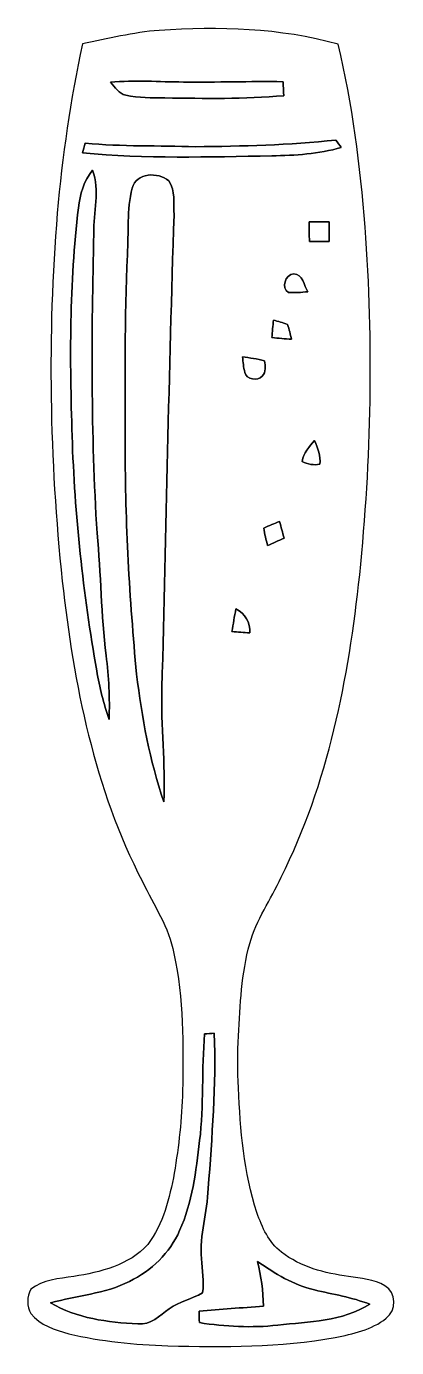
# Model space of a CAD drawing. Header units: centimetres. Extents: x -2.1 to 2.1, y -7.6 to 7.6.
import ezdxf

# ---------------------------------------------------------------- set-up
doc = ezdxf.new("R2010")
doc.units = ezdxf.units.CM
doc.header["$MEASUREMENT"] = 0
doc.layers.add('Camada 1', color=7, linetype='Continuous')

msp = doc.modelspace()

# ---------------------------------------------------------------- linework, layer by layer
at = {"layer": 'Camada 1', "color": 143}
for points, knots in [([(-1.48378, 7.44677), (-1.18957, 7.50359), (-0.89782, 7.58155), (-0.5976, 7.60165), (-0.5976, 7.60165), (0.09489, 7.64821), (0.7994, 7.63057), (1.47143, 7.4422), (1.47143, 7.4422), (1.63971, 6.74899), (1.72473, 6.03849), (1.78364, 5.32835), (1.78364, 5.32835), (1.88312, 3.98992), (1.85632, 2.643), (1.72084, 1.3081), (1.72084, 1.3081), (1.59137, 0.10865), (1.35854, -1.10243), (0.81173, -2.18792), (0.81173, -2.18792), (0.69532, -2.44544), (0.52528, -2.67935), (0.44979, -2.95451), (0.44979, -2.95451), (0.35453, -3.30093), (0.33584, -3.66253), (0.32032, -4.02025), (0.32032, -4.02025), (0.30621, -4.22063), (0.30762, -4.4217), (0.31996, -4.62244), (0.31996, -4.62244), (0.33972, -5.10786), (0.38135, -5.59929), (0.5334, -6.0639), (0.5334, -6.0639), (0.59302, -6.23288), (0.66815, -6.40961), (0.81562, -6.52073), (0.81562, -6.52073), (1.03752, -6.69325), (1.31762, -6.76451), (1.59137, -6.80191), (1.59137, -6.80191), (1.73426, -6.82412), (1.88595, -6.83401), (2.01295, -6.9102), (2.01295, -6.9102), (2.14383, -6.98465), (2.147, -7.19807), (2.02776, -7.28486), (2.02776, -7.28486), (1.86019, -7.41961), (1.64253, -7.46478), (1.43722, -7.50746), (1.43722, -7.50746), (0.8001, -7.62387), (0.14887, -7.61858), (-0.496, -7.60306), (-0.496, -7.60306), (-0.88123, -7.59037), (-1.26787, -7.55332), (-1.64324, -7.46337), (-1.64324, -7.46337), (-1.80269, -7.41997), (-1.97379, -7.36458), (-2.08138, -7.23159), (-2.08138, -7.23159), (-2.13184, -7.14798), (-2.12548, -7.03438), (-2.08068, -6.94972), (-2.08068, -6.94972), (-1.94239, -6.83753), (-1.75401, -6.82907), (-1.58537, -6.80049), (-1.58537, -6.80049), (-1.27776, -6.75498), (-0.9465, -6.67137), (-0.72918, -6.4329), (-0.72918, -6.4329), (-0.54856, -6.19512), (-0.478, -5.89526), (-0.42262, -5.6074), (-0.42262, -5.6074), (-0.37112, -5.29378), (-0.33372, -4.97699), (-0.32737, -4.65878), (-0.32737, -4.65878), (-0.31467, -4.12715), (-0.31784, -3.59056), (-0.42615, -3.06775), (-0.42615, -3.06775), (-0.48436, -2.76613), (-0.66075, -2.50895), (-0.79128, -2.23626), (-0.79128, -2.23626), (-1.34761, -1.1617), (-1.58467, 0.04268), (-1.71732, 1.23577), (-1.71732, 1.23577), (-1.86725, 2.64724), (-1.89123, 4.07317), (-1.77553, 5.48815), (-1.77553, 5.48815), (-1.71874, 6.1461), (-1.62207, 6.80084), (-1.48378, 7.44677)], [0, 0, 0, 0, 0.03571429, 0.03571429, 0.03571429, 0.03571429, 0.07142857, 0.07142857, 0.07142857, 0.07142857, 0.10714286, 0.10714286, 0.10714286, 0.10714286, 0.14285714, 0.14285714, 0.14285714, 0.14285714, 0.17857143, 0.17857143, 0.17857143, 0.17857143, 0.21428571, 0.21428571, 0.21428571, 0.21428571, 0.25, 0.25, 0.25, 0.25, 0.28571429, 0.28571429, 0.28571429, 0.28571429, 0.32142857, 0.32142857, 0.32142857, 0.32142857, 0.35714286, 0.35714286, 0.35714286, 0.35714286, 0.39285714, 0.39285714, 0.39285714, 0.39285714, 0.42857143, 0.42857143, 0.42857143, 0.42857143, 0.46428571, 0.46428571, 0.46428571, 0.46428571, 0.5, 0.5, 0.5, 0.5, 0.53571429, 0.53571429, 0.53571429, 0.53571429, 0.57142857, 0.57142857, 0.57142857, 0.57142857, 0.60714286, 0.60714286, 0.60714286, 0.60714286, 0.64285714, 0.64285714, 0.64285714, 0.64285714, 0.67857143, 0.67857143, 0.67857143, 0.67857143, 0.71428571, 0.71428571, 0.71428571, 0.71428571, 0.75, 0.75, 0.75, 0.75, 0.78571429, 0.78571429, 0.78571429, 0.78571429, 0.82142857, 0.82142857, 0.82142857, 0.82142857, 0.85714286, 0.85714286, 0.85714286, 0.85714286, 0.89285714, 0.89285714, 0.89285714, 0.89285714, 0.92857143, 0.92857143, 0.92857143, 0.92857143, 1, 1, 1, 1]), ([(-1.16099, 7.00334), (-1.16099, 7.00334), (-1.16099, 7.00334), (-1.16099, 7.00334), (-1.16099, 7.00334), (-1.10701, 6.94867), (-1.06432, 6.86893), (-0.98283, 6.8527), (-0.98283, 6.8527), (-0.83431, 6.82059), (-0.68121, 6.82519), (-0.53021, 6.82096), (-0.53021, 6.82096), (-0.07231, 6.81567), (0.387, 6.80578), (0.84384, 6.84776), (0.84384, 6.84776), (0.84101, 6.90138), (0.83819, 6.95537), (0.83572, 7.00899), (0.83572, 7.00899), (0.4512, 7.01428), (0.06702, 7.00122), (-0.3175, 7.00546), (-0.3175, 7.00546), (-0.59867, 7.00758), (-0.88018, 7.02839), (-1.16099, 7.00334)], [0, 0, 0, 0, 0.125, 0.125, 0.125, 0.125, 0.25, 0.25, 0.25, 0.25, 0.375, 0.375, 0.375, 0.375, 0.5, 0.5, 0.5, 0.5, 0.625, 0.625, 0.625, 0.625, 0.75, 0.75, 0.75, 0.75, 1, 1, 1, 1]), ([(-0.17709, 6.25722), (-0.17709, 6.25722), (-0.17709, 6.25722), (-0.17709, 6.25722), (-0.17709, 6.25722), (-0.60218, 6.27203), (-1.0287, 6.25792), (-1.45238, 6.2992), (-1.45238, 6.2992), (-1.46332, 6.26109), (-1.47389, 6.22335), (-1.48449, 6.18525), (-1.48449, 6.18525), (-0.75706, 6.11893), (-0.02433, 6.13762), (0.7052, 6.1528), (0.7052, 6.1528), (0.97508, 6.15772), (1.24741, 6.1722), (1.50777, 6.24945), (1.50777, 6.24945), (1.49189, 6.27097), (1.46085, 6.31367), (1.44497, 6.33482), (1.44497, 6.33482), (0.90664, 6.27415), (0.36405, 6.26426), (-0.17709, 6.25722)], [0, 0, 0, 0, 0.125, 0.125, 0.125, 0.125, 0.25, 0.25, 0.25, 0.25, 0.375, 0.375, 0.375, 0.375, 0.5, 0.5, 0.5, 0.5, 0.625, 0.625, 0.625, 0.625, 0.75, 0.75, 0.75, 0.75, 1, 1, 1, 1]), ([(-1.52964, 5.55096), (-1.52964, 5.55096), (-1.52964, 5.55096), (-1.52964, 5.55096), (-1.52964, 5.55096), (-1.639, 4.67642), (-1.63125, 3.7927), (-1.60372, 2.91324), (-1.60372, 2.91324), (-1.57409, 2.00306), (-1.47637, 1.09536), (-1.31903, 0.19861), (-1.31903, 0.19861), (-1.28693, 0.0074), (-1.23966, -0.18097), (-1.17686, -0.36405), (-1.17686, -0.36405), (-1.16628, -0.11677), (-1.17897, 0.13124), (-1.21038, 0.37677), (-1.21038, 0.37677), (-1.27034, 0.84561), (-1.26858, 1.31903), (-1.3155, 1.78893), (-1.3155, 1.78893), (-1.38818, 2.94286), (-1.38041, 4.09999), (-1.35254, 5.25497), (-1.35254, 5.25497), (-1.35748, 5.49839), (-1.27952, 5.75098), (-1.36913, 5.98594), (-1.36913, 5.98594), (-1.46826, 5.86176), (-1.51306, 5.70652), (-1.52964, 5.55096)], [0, 0, 0, 0, 0.1, 0.1, 0.1, 0.1, 0.2, 0.2, 0.2, 0.2, 0.3, 0.3, 0.3, 0.3, 0.4, 0.4, 0.4, 0.4, 0.5, 0.5, 0.5, 0.5, 0.6, 0.6, 0.6, 0.6, 0.7, 0.7, 0.7, 0.7, 0.8, 0.8, 0.8, 0.8, 1, 1, 1, 1]), ([(-0.90874, 5.77849), (-0.90874, 5.77849), (-0.90874, 5.77849), (-0.90874, 5.77849), (-0.90874, 5.77849), (-0.97508, 5.52767), (-0.94826, 5.2645), (-0.96414, 5.00839), (-0.96414, 5.00839), (-0.99976, 4.26826), (-0.99024, 3.52743), (-0.98882, 2.78694), (-0.98882, 2.78694), (-0.99342, 1.90958), (-0.93873, 1.03292), (-0.85936, 0.1598), (-0.85936, 0.1598), (-0.7948, -0.33867), (-0.70908, -0.83889), (-0.54256, -1.31444), (-0.54256, -1.31444), (-0.5221, -0.87595), (-0.58032, -0.4385), (-0.56549, -0.00034), (-0.56549, -0.00034), (-0.51859, 1.82245), (-0.48541, 3.64596), (-0.42509, 5.46876), (-0.42509, 5.46876), (-0.43144, 5.59964), (-0.40815, 5.74993), (-0.48648, 5.86387), (-0.48648, 5.86387), (-0.60854, 5.96759), (-0.86359, 5.96018), (-0.90874, 5.77849)], [0, 0, 0, 0, 0.1, 0.1, 0.1, 0.1, 0.2, 0.2, 0.2, 0.2, 0.3, 0.3, 0.3, 0.3, 0.4, 0.4, 0.4, 0.4, 0.5, 0.5, 0.5, 0.5, 0.6, 0.6, 0.6, 0.6, 0.7, 0.7, 0.7, 0.7, 0.8, 0.8, 0.8, 0.8, 1, 1, 1, 1]), ([(1.1377, 5.38833), (1.1377, 5.38833), (1.1377, 5.38833), (1.1377, 5.38833), (1.1377, 5.38833), (1.13805, 5.31283), (1.13841, 5.23733), (1.13875, 5.16183), (1.13875, 5.16183), (1.21462, 5.16149), (1.29046, 5.16113), (1.3663, 5.16042), (1.3663, 5.16042), (1.3663, 5.23662), (1.36701, 5.31283), (1.36806, 5.38902), (1.36806, 5.38902), (1.29117, 5.38868), (1.21425, 5.38833), (1.1377, 5.38833)], [0, 0, 0, 0, 0.16666667, 0.16666667, 0.16666667, 0.16666667, 0.33333333, 0.33333333, 0.33333333, 0.33333333, 0.5, 0.5, 0.5, 0.5, 0.66666667, 0.66666667, 0.66666667, 0.66666667, 1, 1, 1, 1]), ([(0.89605, 4.57412), (0.89605, 4.57412), (0.89605, 4.57412), (0.89605, 4.57412), (0.89605, 4.57412), (0.97048, 4.56494), (1.04598, 4.57588), (1.12041, 4.58116), (1.12041, 4.58116), (1.07385, 4.65067), (1.0661, 4.79071), (0.95815, 4.78649), (0.95815, 4.78649), (0.86147, 4.78472), (0.8068, 4.6168), (0.89605, 4.57412)], [0, 0, 0, 0, 0.2, 0.2, 0.2, 0.2, 0.4, 0.4, 0.4, 0.4, 0.6, 0.6, 0.6, 0.6, 1, 1, 1, 1]), ([(0.72284, 4.25379), (0.72284, 4.25379), (0.72284, 4.25379), (0.72284, 4.25379), (0.72284, 4.25379), (0.7172, 4.18641), (0.71191, 4.11902), (0.7066, 4.05129), (0.7066, 4.05129), (0.78176, 4.04459), (0.85689, 4.03789), (0.93203, 4.03119), (0.93203, 4.03119), (0.91792, 4.08834), (0.90735, 4.14655), (0.88511, 4.20122), (0.88511, 4.20122), (0.83326, 4.22592), (0.77752, 4.23932), (0.72284, 4.25379)], [0, 0, 0, 0, 0.16666667, 0.16666667, 0.16666667, 0.16666667, 0.33333333, 0.33333333, 0.33333333, 0.33333333, 0.5, 0.5, 0.5, 0.5, 0.66666667, 0.66666667, 0.66666667, 0.66666667, 1, 1, 1, 1]), ([(0.36512, 3.82869), (0.36512, 3.82869), (0.36512, 3.82869), (0.36512, 3.82869), (0.36512, 3.82869), (0.37287, 3.76872), (0.37711, 3.70804), (0.39263, 3.64912), (0.39263, 3.64912), (0.40957, 3.56658), (0.54115, 3.54365), (0.59265, 3.60574), (0.59265, 3.60574), (0.64135, 3.6509), (0.62971, 3.72463), (0.62052, 3.78283), (0.62052, 3.78283), (0.53764, 3.80894), (0.45049, 3.81494), (0.36512, 3.82869)], [0, 0, 0, 0, 0.16666667, 0.16666667, 0.16666667, 0.16666667, 0.33333333, 0.33333333, 0.33333333, 0.33333333, 0.5, 0.5, 0.5, 0.5, 0.66666667, 0.66666667, 0.66666667, 0.66666667, 1, 1, 1, 1]), ([(1.0555, 2.62078), (1.0555, 2.62078), (1.0555, 2.62078), (1.0555, 2.62078), (1.0555, 2.62078), (1.11724, 2.58339), (1.19027, 2.57598), (1.26047, 2.58655), (1.26047, 2.58655), (1.27246, 2.68286), (1.23367, 2.77354), (1.19979, 2.86103), (1.19979, 2.86103), (1.13982, 2.7894), (1.06749, 2.71814), (1.0555, 2.62078)], [0, 0, 0, 0, 0.2, 0.2, 0.2, 0.2, 0.4, 0.4, 0.4, 0.4, 0.6, 0.6, 0.6, 0.6, 1, 1, 1, 1]), ([(0.61382, 1.84962), (0.61382, 1.84962), (0.61382, 1.84962), (0.61382, 1.84962), (0.61382, 1.84962), (0.62052, 1.78082), (0.63923, 1.71379), (0.65546, 1.64641), (0.65546, 1.64641), (0.71861, 1.67569), (0.78246, 1.70427), (0.84596, 1.73284), (0.84596, 1.73284), (0.82902, 1.79704), (0.81209, 1.8609), (0.79516, 1.92475), (0.79516, 1.92475), (0.73413, 1.90112), (0.67203, 1.87995), (0.61382, 1.84962)], [0, 0, 0, 0, 0.16666667, 0.16666667, 0.16666667, 0.16666667, 0.33333333, 0.33333333, 0.33333333, 0.33333333, 0.5, 0.5, 0.5, 0.5, 0.66666667, 0.66666667, 0.66666667, 0.66666667, 1, 1, 1, 1]), ([(0.28928, 0.91475), (0.28928, 0.91475), (0.28928, 0.91475), (0.28928, 0.91475), (0.28928, 0.91475), (0.27269, 0.82761), (0.25822, 0.73978), (0.24341, 0.65229), (0.24341, 0.65229), (0.31221, 0.64698), (0.38099, 0.64169), (0.44979, 0.63675), (0.44979, 0.63675), (0.45614, 0.75742), (0.4004, 0.86184), (0.28928, 0.91475)], [0, 0, 0, 0, 0.2, 0.2, 0.2, 0.2, 0.4, 0.4, 0.4, 0.4, 0.6, 0.6, 0.6, 0.6, 1, 1, 1, 1]), ([(-0.0716, -3.99803), (-0.0716, -3.99803), (-0.0716, -3.99803), (-0.0716, -3.99803), (-0.0716, -3.99803), (-0.109, -4.40867), (-0.07866, -4.82247), (-0.12946, -5.23205), (-0.12946, -5.23205), (-0.17251, -5.58411), (-0.21271, -5.94535), (-0.36054, -6.27167), (-0.36054, -6.27167), (-0.47554, -6.52885), (-0.68791, -6.73559), (-0.9398, -6.85835), (-0.9398, -6.85835), (-1.22485, -7.00439), (-1.55046, -7.02203), (-1.85454, -7.10742), (-1.85454, -7.10742), (-1.5501, -7.28591), (-1.19097, -7.33319), (-0.8442, -7.34905), (-0.8442, -7.34905), (-0.69673, -7.36776), (-0.59231, -7.2517), (-0.48153, -7.1762), (-0.48153, -7.1762), (-0.36476, -7.09117), (-0.21978, -7.06225), (-0.0956, -6.99135), (-0.0956, -6.99135), (-0.07338, -6.86011), (-0.10159, -6.72747), (-0.10759, -6.59659), (-0.10759, -6.59659), (-0.12982, -6.32283), (-0.04514, -6.05649), (-0.02928, -5.7852), (-0.02928, -5.7852), (0.01164, -5.18759), (0.0649, -4.58893), (0.0381, -3.98955), (0.0381, -3.98955), (0.01057, -3.99167), (-0.04444, -3.99591), (-0.0716, -3.99803)], [0, 0, 0, 0, 0.07692308, 0.07692308, 0.07692308, 0.07692308, 0.15384615, 0.15384615, 0.15384615, 0.15384615, 0.23076923, 0.23076923, 0.23076923, 0.23076923, 0.30769231, 0.30769231, 0.30769231, 0.30769231, 0.38461538, 0.38461538, 0.38461538, 0.38461538, 0.46153846, 0.46153846, 0.46153846, 0.46153846, 0.53846154, 0.53846154, 0.53846154, 0.53846154, 0.61538462, 0.61538462, 0.61538462, 0.61538462, 0.69230769, 0.69230769, 0.69230769, 0.69230769, 0.76923077, 0.76923077, 0.76923077, 0.76923077, 0.84615385, 0.84615385, 0.84615385, 0.84615385, 1, 1, 1, 1]), ([(0.53798, -6.62905), (0.53798, -6.62905), (0.53798, -6.62905), (0.53798, -6.62905), (0.53798, -6.62905), (0.58032, -6.79767), (0.60537, -6.97018), (0.60749, -7.14409), (0.60749, -7.14409), (0.35947, -7.16562), (0.11112, -7.18078), (-0.13652, -7.20195), (-0.13652, -7.20195), (-0.13545, -7.24605), (-0.13404, -7.29051), (-0.13229, -7.33531), (-0.13229, -7.33531), (0.16686, -7.38328), (0.47166, -7.39775), (0.77328, -7.36458), (0.77328, -7.36458), (1.13417, -7.32508), (1.51977, -7.3233), (1.83656, -7.12223), (1.83656, -7.12223), (1.63018, -7.04285), (1.41181, -7.00722), (1.19768, -6.95749), (1.19768, -6.95749), (0.95462, -6.90209), (0.74188, -6.76627), (0.53798, -6.62905)], [0, 0, 0, 0, 0.11111111, 0.11111111, 0.11111111, 0.11111111, 0.22222222, 0.22222222, 0.22222222, 0.22222222, 0.33333333, 0.33333333, 0.33333333, 0.33333333, 0.44444444, 0.44444444, 0.44444444, 0.44444444, 0.55555556, 0.55555556, 0.55555556, 0.55555556, 0.66666667, 0.66666667, 0.66666667, 0.66666667, 0.77777778, 0.77777778, 0.77777778, 0.77777778, 1, 1, 1, 1])]:
    msp.add_open_spline(points, degree=3, knots=knots, dxfattribs=at)
at = {"layer": 'Camada 1', "color": 125}
for points, knots in [([(-1.16099, 7.00334), (-0.88018, 7.02839), (-0.59867, 7.00758), (-0.3175, 7.00546), (-0.3175, 7.00546), (0.06702, 7.00122), (0.4512, 7.01428), (0.83572, 7.00899), (0.83572, 7.00899), (0.83819, 6.95537), (0.84101, 6.90138), (0.84384, 6.84776), (0.84384, 6.84776), (0.387, 6.80578), (-0.07231, 6.81567), (-0.53021, 6.82096), (-0.53021, 6.82096), (-0.68121, 6.82519), (-0.83431, 6.82059), (-0.98283, 6.8527), (-0.98283, 6.8527), (-1.06432, 6.86893), (-1.10701, 6.94867), (-1.16099, 7.00334)], [0, 0, 0, 0, 0.14285714, 0.14285714, 0.14285714, 0.14285714, 0.28571429, 0.28571429, 0.28571429, 0.28571429, 0.42857143, 0.42857143, 0.42857143, 0.42857143, 0.57142857, 0.57142857, 0.57142857, 0.57142857, 0.71428571, 0.71428571, 0.71428571, 0.71428571, 1, 1, 1, 1]), ([(-0.17709, 6.25722), (0.36405, 6.26426), (0.90664, 6.27415), (1.44497, 6.33482), (1.44497, 6.33482), (1.46085, 6.31367), (1.49189, 6.27097), (1.50777, 6.24945), (1.50777, 6.24945), (1.24741, 6.1722), (0.97508, 6.15772), (0.7052, 6.1528), (0.7052, 6.1528), (-0.02433, 6.13762), (-0.75706, 6.11893), (-1.48449, 6.18525), (-1.48449, 6.18525), (-1.47389, 6.22335), (-1.46332, 6.26109), (-1.45238, 6.2992), (-1.45238, 6.2992), (-1.0287, 6.25792), (-0.60218, 6.27203), (-0.17709, 6.25722)], [0, 0, 0, 0, 0.14285714, 0.14285714, 0.14285714, 0.14285714, 0.28571429, 0.28571429, 0.28571429, 0.28571429, 0.42857143, 0.42857143, 0.42857143, 0.42857143, 0.57142857, 0.57142857, 0.57142857, 0.57142857, 0.71428571, 0.71428571, 0.71428571, 0.71428571, 1, 1, 1, 1]), ([(-1.52964, 5.55096), (-1.51306, 5.70652), (-1.46826, 5.86176), (-1.36913, 5.98594), (-1.36913, 5.98594), (-1.27952, 5.75098), (-1.35748, 5.49839), (-1.35254, 5.25497), (-1.35254, 5.25497), (-1.38041, 4.09999), (-1.38818, 2.94286), (-1.3155, 1.78893), (-1.3155, 1.78893), (-1.26858, 1.31903), (-1.27034, 0.84561), (-1.21038, 0.37677), (-1.21038, 0.37677), (-1.17897, 0.13124), (-1.16628, -0.11677), (-1.17686, -0.36405), (-1.17686, -0.36405), (-1.23966, -0.18097), (-1.28693, 0.0074), (-1.31903, 0.19861), (-1.31903, 0.19861), (-1.47637, 1.09536), (-1.57409, 2.00306), (-1.60372, 2.91324), (-1.60372, 2.91324), (-1.63125, 3.7927), (-1.639, 4.67642), (-1.52964, 5.55096)], [0, 0, 0, 0, 0.11111111, 0.11111111, 0.11111111, 0.11111111, 0.22222222, 0.22222222, 0.22222222, 0.22222222, 0.33333333, 0.33333333, 0.33333333, 0.33333333, 0.44444444, 0.44444444, 0.44444444, 0.44444444, 0.55555556, 0.55555556, 0.55555556, 0.55555556, 0.66666667, 0.66666667, 0.66666667, 0.66666667, 0.77777778, 0.77777778, 0.77777778, 0.77777778, 1, 1, 1, 1]), ([(-0.90874, 5.77849), (-0.86359, 5.96018), (-0.60854, 5.96759), (-0.48648, 5.86387), (-0.48648, 5.86387), (-0.40815, 5.74993), (-0.43144, 5.59964), (-0.42509, 5.46876), (-0.42509, 5.46876), (-0.48541, 3.64596), (-0.51859, 1.82245), (-0.56549, -0.00034), (-0.56549, -0.00034), (-0.58032, -0.4385), (-0.5221, -0.87595), (-0.54256, -1.31444), (-0.54256, -1.31444), (-0.70908, -0.83889), (-0.7948, -0.33867), (-0.85936, 0.1598), (-0.85936, 0.1598), (-0.93873, 1.03292), (-0.99342, 1.90958), (-0.98882, 2.78694), (-0.98882, 2.78694), (-0.99024, 3.52743), (-0.99976, 4.26826), (-0.96414, 5.00839), (-0.96414, 5.00839), (-0.94826, 5.2645), (-0.97508, 5.52767), (-0.90874, 5.77849)], [0, 0, 0, 0, 0.11111111, 0.11111111, 0.11111111, 0.11111111, 0.22222222, 0.22222222, 0.22222222, 0.22222222, 0.33333333, 0.33333333, 0.33333333, 0.33333333, 0.44444444, 0.44444444, 0.44444444, 0.44444444, 0.55555556, 0.55555556, 0.55555556, 0.55555556, 0.66666667, 0.66666667, 0.66666667, 0.66666667, 0.77777778, 0.77777778, 0.77777778, 0.77777778, 1, 1, 1, 1]), ([(1.1377, 5.38833), (1.21425, 5.38833), (1.29117, 5.38868), (1.36806, 5.38902), (1.36806, 5.38902), (1.36701, 5.31283), (1.3663, 5.23662), (1.3663, 5.16042), (1.3663, 5.16042), (1.29046, 5.16113), (1.21462, 5.16149), (1.13875, 5.16183), (1.13875, 5.16183), (1.13841, 5.23733), (1.13805, 5.31283), (1.1377, 5.38833)], [0, 0, 0, 0, 0.2, 0.2, 0.2, 0.2, 0.4, 0.4, 0.4, 0.4, 0.6, 0.6, 0.6, 0.6, 1, 1, 1, 1]), ([(0.89605, 4.57412), (0.8068, 4.6168), (0.86147, 4.78472), (0.95815, 4.78649), (0.95815, 4.78649), (1.0661, 4.79071), (1.07385, 4.65067), (1.12041, 4.58116), (1.12041, 4.58116), (1.04598, 4.57588), (0.97048, 4.56494), (0.89605, 4.57412)], [0, 0, 0, 0, 0.25, 0.25, 0.25, 0.25, 0.5, 0.5, 0.5, 0.5, 1, 1, 1, 1]), ([(0.72284, 4.25379), (0.77752, 4.23932), (0.83326, 4.22592), (0.88511, 4.20122), (0.88511, 4.20122), (0.90735, 4.14655), (0.91792, 4.08834), (0.93203, 4.03119), (0.93203, 4.03119), (0.85689, 4.03789), (0.78176, 4.04459), (0.7066, 4.05129), (0.7066, 4.05129), (0.71191, 4.11902), (0.7172, 4.18641), (0.72284, 4.25379)], [0, 0, 0, 0, 0.2, 0.2, 0.2, 0.2, 0.4, 0.4, 0.4, 0.4, 0.6, 0.6, 0.6, 0.6, 1, 1, 1, 1]), ([(0.36512, 3.82869), (0.45049, 3.81494), (0.53764, 3.80894), (0.62052, 3.78283), (0.62052, 3.78283), (0.62971, 3.72463), (0.64135, 3.6509), (0.59265, 3.60574), (0.59265, 3.60574), (0.54115, 3.54365), (0.40957, 3.56658), (0.39263, 3.64912), (0.39263, 3.64912), (0.37711, 3.70804), (0.37287, 3.76872), (0.36512, 3.82869)], [0, 0, 0, 0, 0.2, 0.2, 0.2, 0.2, 0.4, 0.4, 0.4, 0.4, 0.6, 0.6, 0.6, 0.6, 1, 1, 1, 1]), ([(1.0555, 2.62078), (1.06749, 2.71814), (1.13982, 2.7894), (1.19979, 2.86103), (1.19979, 2.86103), (1.23367, 2.77354), (1.27246, 2.68286), (1.26047, 2.58655), (1.26047, 2.58655), (1.19027, 2.57598), (1.11724, 2.58339), (1.0555, 2.62078)], [0, 0, 0, 0, 0.25, 0.25, 0.25, 0.25, 0.5, 0.5, 0.5, 0.5, 1, 1, 1, 1]), ([(0.61382, 1.84962), (0.67203, 1.87995), (0.73413, 1.90112), (0.79516, 1.92475), (0.79516, 1.92475), (0.81209, 1.8609), (0.82902, 1.79704), (0.84596, 1.73284), (0.84596, 1.73284), (0.78246, 1.70427), (0.71861, 1.67569), (0.65546, 1.64641), (0.65546, 1.64641), (0.63923, 1.71379), (0.62052, 1.78082), (0.61382, 1.84962)], [0, 0, 0, 0, 0.2, 0.2, 0.2, 0.2, 0.4, 0.4, 0.4, 0.4, 0.6, 0.6, 0.6, 0.6, 1, 1, 1, 1]), ([(0.28928, 0.91475), (0.4004, 0.86184), (0.45614, 0.75742), (0.44979, 0.63675), (0.44979, 0.63675), (0.38099, 0.64169), (0.31221, 0.64698), (0.24341, 0.65229), (0.24341, 0.65229), (0.25822, 0.73978), (0.27269, 0.82761), (0.28928, 0.91475)], [0, 0, 0, 0, 0.25, 0.25, 0.25, 0.25, 0.5, 0.5, 0.5, 0.5, 1, 1, 1, 1]), ([(-0.0716, -3.99803), (-0.04444, -3.99591), (0.01057, -3.99167), (0.0381, -3.98955), (0.0381, -3.98955), (0.0649, -4.58893), (0.01164, -5.18759), (-0.02928, -5.7852), (-0.02928, -5.7852), (-0.04514, -6.05649), (-0.12982, -6.32283), (-0.10759, -6.59659), (-0.10759, -6.59659), (-0.10159, -6.72747), (-0.07338, -6.86011), (-0.0956, -6.99135), (-0.0956, -6.99135), (-0.21978, -7.06225), (-0.36476, -7.09117), (-0.48153, -7.1762), (-0.48153, -7.1762), (-0.59231, -7.2517), (-0.69673, -7.36776), (-0.8442, -7.34905), (-0.8442, -7.34905), (-1.19097, -7.33319), (-1.5501, -7.28591), (-1.85454, -7.10742), (-1.85454, -7.10742), (-1.55046, -7.02203), (-1.22485, -7.00439), (-0.9398, -6.85835), (-0.9398, -6.85835), (-0.68791, -6.73559), (-0.47554, -6.52885), (-0.36054, -6.27167), (-0.36054, -6.27167), (-0.21271, -5.94535), (-0.17251, -5.58411), (-0.12946, -5.23205), (-0.12946, -5.23205), (-0.07866, -4.82247), (-0.109, -4.40867), (-0.0716, -3.99803)], [0, 0, 0, 0, 0.08333333, 0.08333333, 0.08333333, 0.08333333, 0.16666667, 0.16666667, 0.16666667, 0.16666667, 0.25, 0.25, 0.25, 0.25, 0.33333333, 0.33333333, 0.33333333, 0.33333333, 0.41666667, 0.41666667, 0.41666667, 0.41666667, 0.5, 0.5, 0.5, 0.5, 0.58333333, 0.58333333, 0.58333333, 0.58333333, 0.66666667, 0.66666667, 0.66666667, 0.66666667, 0.75, 0.75, 0.75, 0.75, 0.83333333, 0.83333333, 0.83333333, 0.83333333, 1, 1, 1, 1]), ([(0.53798, -6.62905), (0.74188, -6.76627), (0.95462, -6.90209), (1.19768, -6.95749), (1.19768, -6.95749), (1.41181, -7.00722), (1.63018, -7.04285), (1.83656, -7.12223), (1.83656, -7.12223), (1.51977, -7.3233), (1.13417, -7.32508), (0.77328, -7.36458), (0.77328, -7.36458), (0.47166, -7.39775), (0.16686, -7.38328), (-0.13229, -7.33531), (-0.13229, -7.33531), (-0.13404, -7.29051), (-0.13545, -7.24605), (-0.13652, -7.20195), (-0.13652, -7.20195), (0.11112, -7.18078), (0.35947, -7.16562), (0.60749, -7.14409), (0.60749, -7.14409), (0.60537, -6.97018), (0.58032, -6.79767), (0.53798, -6.62905)], [0, 0, 0, 0, 0.125, 0.125, 0.125, 0.125, 0.25, 0.25, 0.25, 0.25, 0.375, 0.375, 0.375, 0.375, 0.5, 0.5, 0.5, 0.5, 0.625, 0.625, 0.625, 0.625, 0.75, 0.75, 0.75, 0.75, 1, 1, 1, 1])]:
    msp.add_open_spline(points, degree=3, knots=knots, dxfattribs=at)

doc.saveas('drawing.dxf')
